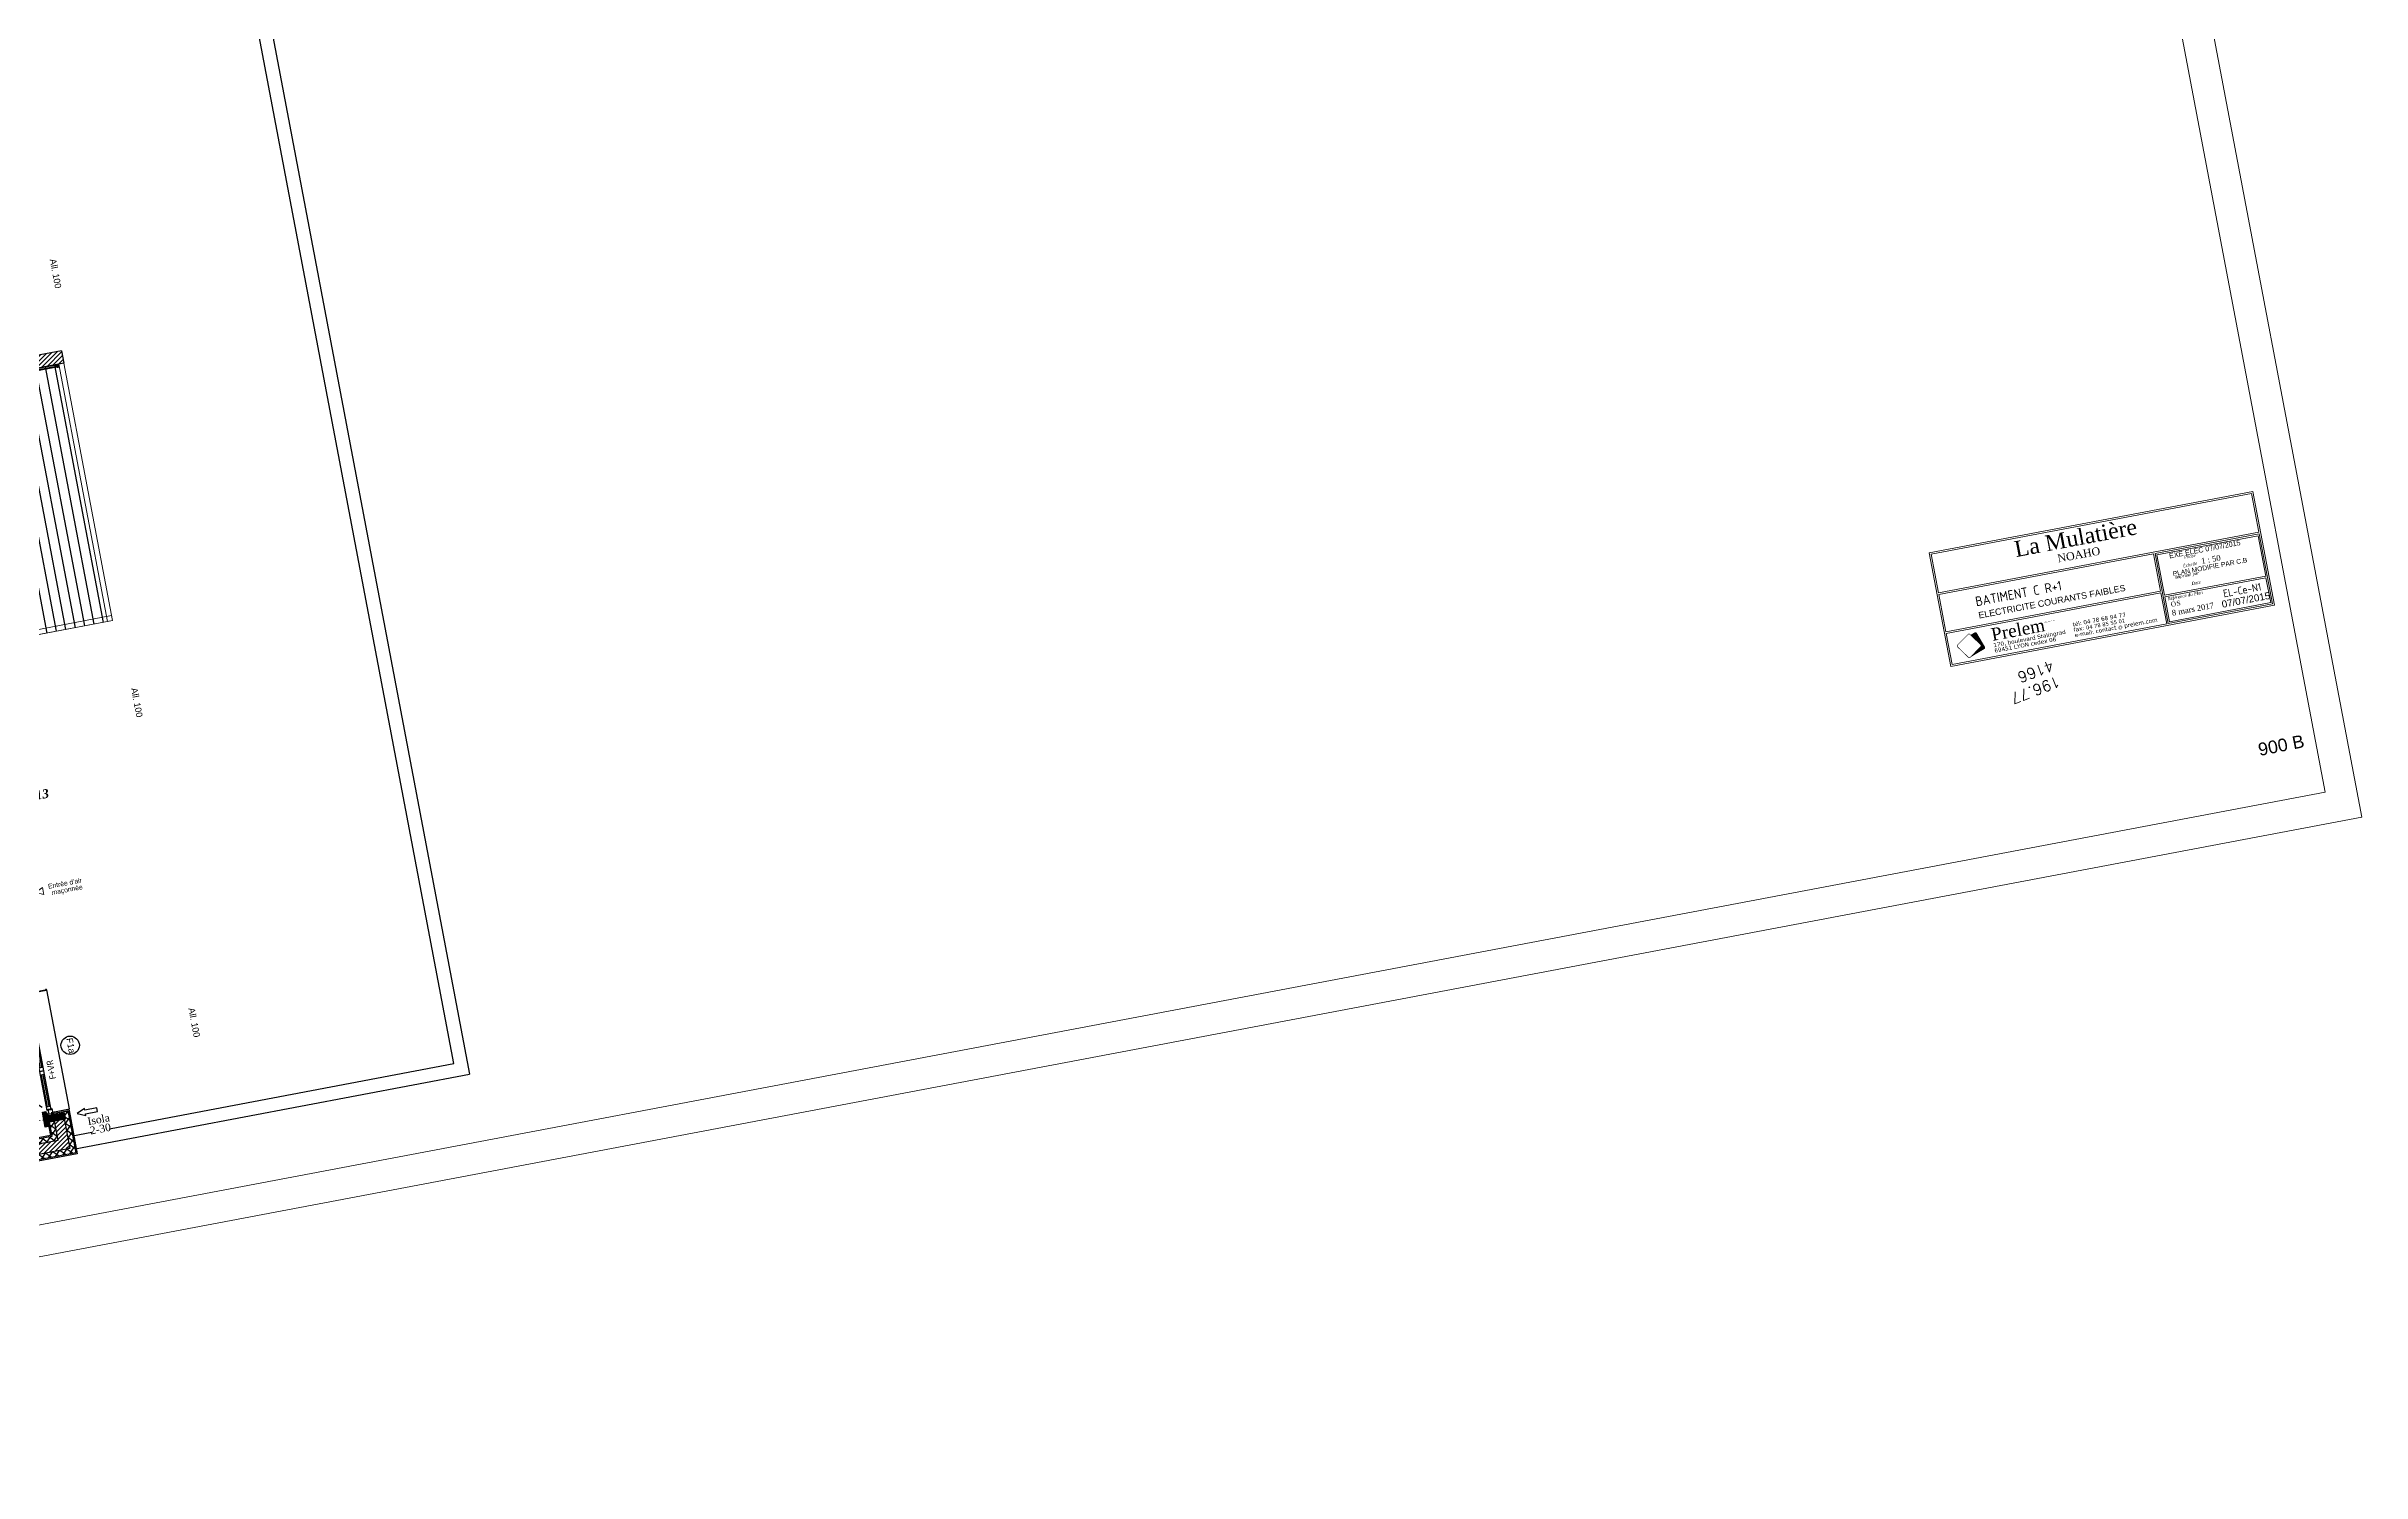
# Model space of a CAD drawing. Header units: centimetres. Extents: x 209280 to 319866, y -365283 to -277503.
# Drawn here: x 237025 to 273337, y -363899 to -341517 of the extents above; entities that cross this region are included whole.
import ezdxf
from ezdxf.enums import TextEntityAlignment as Align

# ---------------------------------------------------------------- set-up
doc = ezdxf.new("R2010")
doc.units = ezdxf.units.CM
for name, pattern in [('ACAD_ISO03W100', [30, 12, -18]), ('prelem_vmc', [0.222222, 0.111111, -0.111111]), ('prlm_eu-4', [1.574803, 0.984252, -0.19685, 0.19685, -0.19685]), ('Style de ligne -1', [0.41664, 0.20828, -0.20836])]:
    doc.linetypes.add(name, pattern=pattern)
doc.layers.get('0').update_dxf_attribs({"color": 252})
for name, color, linetype in [('3-BAT C-Niveau 1', 252, 'Continuous'), ('AEP_SSL', 252, 'Continuous'), ('Fond topo - Z_500', 252, 'Continuous'), ('prlm-EAU-EPEXT', 145, 'Continuous'), ('prlm-MOD-PB', 123, 'Continuous'), ('prlm-VMC', 93, 'Continuous')]:
    doc.layers.add(name, color=color, linetype=linetype)
for name, color, linetype, plot in [('Fond topo - N', 252, 'Continuous', False), ('Fond topo - NCACHE', 252, 'Continuous', False), ('Fond topo - ZCACHE', 252, 'Continuous', False), ('prlm-ZEROPLOT', 254, 'Continuous', False)]:
    doc.layers.add(name, color=color, linetype=linetype, plot=plot)
doc.layers.add('Fond topo - P', color=252, linetype='Continuous', lineweight=25)
doc.layers.add('prlm-ZCARTOUCHE', color=7, linetype='Continuous', lineweight=13)
doc.styles.add('Arial', font='arial.ttf')
doc.styles.add('Helvetica', font='arial.ttf')
doc.styles.add('Lucida Grande', font='')
doc.styles.add('prlm-eau-ep', font='timesbi.ttf', dxfattribs={"height": 18})
doc.styles.add('prlm-georgia', font='georgia.ttf', dxfattribs={"height": 1.8})
doc.styles.add('prlm-verdana', font='verdana.ttf', dxfattribs={"height": 0.9})
doc.styles.add('prlm-vmc', font='pala.ttf', dxfattribs={"height": 14})
doc.styles.add('SIMPLEX', font='simplex_.ttf', dxfattribs={"height": 1.25})
doc.styles.get("Standard").update_dxf_attribs({"font": 'isocp.shx', "height": 100})
doc.styles.add('Tronçons', font='arial.ttf', dxfattribs={"height": 0.25})
doc.styles.get('Lucida Grande').set_extended_font_data('Lucida Grande')
pattern_1 = [(45, (89146.82, 134700.79), (-31.2347524, 39.0434405), [])]
pattern_2 = [(45, (0, 0), (0, -1), [])]

# ---------------------------------------------------------------- blocks, each defined once
blk = doc.blocks.new('Groupe-39-1')
at = {"linetype": 'Continuous'}
for p, q in [((14252.5, -45062.8), (14665.2, -44984.6)), ((14665.2, -44984.6), (14835.5, -45884.1)), ((14648.5, -45009.2), (14256.4, -45083.4)), ((14932.3, -46507.7), (14648.5, -45009.2)), ((15445.3, -49218.1), (14978.6, -46753.3)), ((15124.7, -47412), (15469.9, -49234.8)), ((14847.2, -49331.4), (15445.3, -49218.1)), ((14851.8, -49351.9), (15469.9, -49234.8))]:
    blk.add_line(p, q, dxfattribs=at)
blk = doc.blocks.new('Groupe-187-1')
at = {"linetype": 'Continuous'}
for p, q in [((14671.7, -48149.8), (14748.2, -48553.7)), ((14686.5, -48147), (14762.9, -48550.9)), ((14701.2, -48144.2), (14777.7, -48548.1)), ((14715.9, -48141.5), (14792.4, -48545.3)), ((14730.7, -48138.7), (14807.2, -48542.5)), ((14745.4, -48135.9), (14821.9, -48539.7)), ((14760.2, -48133.1), (14836.6, -48536.9)), ((14774.9, -48130.3), (14851.4, -48534.1)), ((14789.6, -48127.5), (14866.1, -48531.3)), ((14804.4, -48124.7), (14880.8, -48528.5)), ((14819.1, -48121.9), (14895.6, -48525.8)), ((14642.3, -48155.4), (14718.7, -48559.2)), ((14657, -48152.6), (14733.5, -48556.5))]:
    blk.add_line(p, q, dxfattribs=at)
at = {"linetype": 'Continuous', "lineweight": 18, "flags": 128}
for points in [[(14833.8, -48119.1), (14910.3, -48522.9), (14704, -48562), (14627.5, -48158.2)], [(14833.8, -48119.1), (14910.3, -48523), (14902.5, -48524.5), (14826, -48120.6)], [(14908.8, -48515.1), (14910.3, -48523), (14708.3, -48561.2), (14706.8, -48553.4)]]:
    blk.add_lwpolyline(points, close=True, dxfattribs=at)
blk = doc.blocks.new('Groupe-203-1')
at = {"linetype": 'Continuous'}
blk.add_circle((14843.8, -49189.3), 14.4, dxfattribs=at)
at = {"insert": (14847.5, -49176.9), "char_height": 10.09, "attachment_point": 1, "rotation": 280.7236, "line_spacing_factor": 0.834288, "style": 'Helvetica'}
blk.add_mtext('F1a', dxfattribs=at)
blk = doc.blocks.new('FENETRE TYPE 1')
at = {"linetype": 'Style de ligne -1', "ltscale": 50.8}
for p, q in [((48.2, 60.2), (4, 16)), ((84.7, 60), (128.7, 16))]:
    blk.add_line(p, q, dxfattribs=at)
at = {"linetype": 'Continuous'}
blk.add_line((0, 16), (0, 14), dxfattribs=at)
at = {"linetype": 'Continuous', "lineweight": 25, "flags": 128}
for points in [[(-2, 18), (0, 18), (0, 14)], [(0, 8), (0, -18), (-2, -18)], [(192, 18), (190, 18), (190, 14)], [(190, 7.7), (190, -18), (192, -18)]]:
    blk.add_lwpolyline(points, dxfattribs=at)
at = {"linetype": 'Continuous', "flags": 128}
for points in [[(-2, 14), (6, 14), (6, 8), (-2, 8)], [(4, 16), (10, 16), (10, 10), (4, 10)], [(10, 16), (60.5, 16), (60.5, 14.5), (10, 14.5)], [(10, 11.5), (60.5, 11.5), (60.5, 10), (10, 10)], [(60.5, 16), (66.5, 16), (66.5, 10), (60.5, 10)], [(66.5, 16), (72.5, 16), (72.5, 10), (66.5, 10)], [(72.5, 16), (123, 16), (123, 14.5), (72.5, 14.5)], [(72.5, 11.5), (123, 11.5), (123, 10), (72.5, 10)], [(122.7, 16), (128.7, 16), (128.7, 10), (122.7, 10)], [(126.7, 14), (132.7, 14), (132.7, 7.7), (126.7, 7.7)], [(132.7, 14), (184, 14), (184, 12.5), (132.7, 12.5)], [(132.7, 9.2), (184, 9.2), (184, 7.7), (132.7, 7.7)], [(184, 14), (192.3, 14), (192.3, 7.7), (184, 7.7)], [(184, 13.7), (190, 13.7), (190, 7.7), (184, 7.7)]]:
    blk.add_lwpolyline(points, close=True, dxfattribs=at)
blk.add_lwpolyline([(0, 10), (0, -19), (190, -19), (190, 10)], dxfattribs=at)
at = {"linetype": 'Style de ligne -1', "ltscale": 50.8}
for centre, radius, start, end in [((4, 16), 62.5, 360, 45), ((128.7, 16), 62.2, 136.6392, 180)]:
    blk.add_arc(centre, radius, start, end, dxfattribs=at)
at = {"insert": (50.4, 2.8), "char_height": 10.16, "attachment_point": 1, "line_spacing_factor": 0.978845, "style": 'Lucida Grande'}
blk.add_mtext('F+VR ', dxfattribs=at)
blk = doc.blocks.new('Groupe-307-1')
at = {"linetype": 'Continuous'}
h = blk.add_hatch(dxfattribs=at)
h.set_pattern_fill('BOIS 45', color=256, style=0, pattern_type=2)
h.set_pattern_definition(pattern_2)
h.paths.add_polyline_path([(14725.3, -48142.4), (14720.4, -48143.4), (14719.9, -48140.7), (14724.8, -48139.8)])
h = blk.add_hatch(dxfattribs=at)
h.set_pattern_fill('BOIS 45', color=256, style=0, pattern_type=2)
h.set_pattern_definition(pattern_2)
h.paths.add_polyline_path([(14784.3, -48131.3), (14779.3, -48132.2), (14778.8, -48129.5), (14783.8, -48128.6)])
h = blk.add_hatch(dxfattribs=at)
h.set_pattern_fill('BOIS 45', color=256, style=0, pattern_type=2)
h.set_pattern_definition(pattern_2)
h.paths.add_polyline_path([(14825.2, -48123.5), (14820.3, -48124.4), (14819.8, -48121.8), (14824.7, -48120.9)])
h = blk.add_hatch(dxfattribs=at)
h.set_pattern_fill('BOIS 45', color=256, style=0, pattern_type=2)
h.set_pattern_definition(pattern_2)
h.paths.add_polyline_path([(14607.4, -48164.8), (14602.5, -48165.7), (14602, -48163), (14606.9, -48162.1)])
h = blk.add_hatch(dxfattribs=at)
h.set_pattern_fill('BOIS 45', color=256, style=0, pattern_type=2)
h.set_pattern_definition(pattern_2)
h.paths.add_polyline_path([(14666.4, -48153.6), (14661.4, -48154.5), (14660.9, -48151.9), (14665.8, -48150.9)])
at = {"linetype": 'Continuous', "flags": 128}
for points in [[(14602, -48163), (14824.7, -48120.9), (14825.2, -48123.5), (14602.5, -48165.7)], [(14825.2, -48123.5), (14825.4, -48124.5), (14602.7, -48166.7), (14602.5, -48165.7)], [(14725.3, -48142.4), (14720.4, -48143.4), (14719.9, -48140.7), (14724.8, -48139.8)], [(14784.3, -48131.3), (14779.3, -48132.2), (14778.8, -48129.5), (14783.8, -48128.6)], [(14825.2, -48123.5), (14820.3, -48124.4), (14819.8, -48121.8), (14824.7, -48120.9)], [(14607.4, -48164.8), (14602.5, -48165.7), (14602, -48163), (14606.9, -48162.1)], [(14666.4, -48153.6), (14661.4, -48154.5), (14660.9, -48151.9), (14665.8, -48150.9)]]:
    blk.add_lwpolyline(points, close=True, dxfattribs=at)
blk = doc.blocks.new('MTC 125-H3')
at = {"linetype": 'prlm_eu-4', "lineweight": 18, "ltscale": 50.8}
for q in [(0, 25.6), (0, 19.7)]:
    blk.add_line((0, -23.6), q, dxfattribs=at)
at = {"linetype": 'Continuous', "lineweight": 18, "flags": 128}
blk.add_lwpolyline([(3.1, 42.2), (-3.1, 42.2), (-5.6, 42.2), (0, 29.7), (5.6, 42.2)], close=True, dxfattribs=at)
at = {"linetype": 'Continuous', "flags": 128}
blk.add_lwpolyline([(-26.8, 18), (26.8, 18), (26.8, -18), (-26.8, -18)], close=True, dxfattribs=at)
at = {"linetype": 'prelem_vmc', "ltscale": 50.8, "flags": 128}
blk.add_lwpolyline([(-26.8, 18), (26.8, 18), (26.8, -18), (-26.8, -18)], close=True, dxfattribs=at)
at = {"insert": (-9.5, 77.8), "char_height": 7.565, "attachment_point": 2, "rotation": 90, "line_spacing_factor": 0.834288, "style": 'Helvetica'}
blk.add_mtext("Entrée d'air\\P maçonnée", dxfattribs=at)
blk = doc.blocks.new('xi.EA-Ma')
at = {"layer": 'prlm-MOD-PB'}
blk.add_hatch(color=0, dxfattribs=at).paths.add_polyline_path([(-4.7, 0), (-4.7, -28), (4.6, -28), (4.6, 0)])
at = {"layer": 'prlm-VMC', "linetype": 'ByBlock'}
blk.add_hatch(color=0, dxfattribs=at).paths.add_polyline_path([(-12, 5.6), (12, 5.6), (12, 0), (-12, 0)])
at = {"layer": 'prlm-MOD-PB', "color": 0, "linetype": 'ByBlock', "lineweight": -2, "flags": 128}
blk.add_lwpolyline([(-4.7, 0), (-4.7, -28), (4.6, -28), (4.6, 0)], close=True, dxfattribs=at)
at = {"layer": 'prlm-VMC', "color": 0, "linetype": 'ByBlock', "flags": 128}
for points in [[(-12, 5.6), (12, 5.6), (12, 0), (-12, 0)], [(-3.1, -60.2), (-3.1, -79.5), (3.1, -79.5), (3.1, -60.2), (5.6, -60.2), (0, -47.7), (-5.6, -60.2)]]:
    blk.add_lwpolyline(points, close=True, dxfattribs=at)
at = {"layer": 'prlm-ZEROPLOT', "color": 250, "linetype": 'ACAD_ISO03W100', "lineweight": 0, "ltscale": 0.2}
blk.add_lwpolyline([(0, 5.6), (0, 65.6)], dxfattribs=at)
blk = doc.blocks.new('PTOPO')
at = {"layer": 'Fond topo - NCACHE', "style": 'SIMPLEX'}
blk.add_attdef('MAT', text='', height=0.34, dxfattribs=at).set_placement((0.1, -0.1), align=Align.TOP_LEFT)
at = {"layer": 'Fond topo - ZCACHE', "style": 'SIMPLEX'}
blk.add_attdef('ALT', (0.1, 0.1), '', height=0.34, dxfattribs=at)
blk = doc.blocks.new('cartouche_BET')
at = {"layer": 'prlm-ZCARTOUCHE'}
blk.add_hatch(color=0, dxfattribs=at).paths.add_polyline_path([(10.04, 4.46), (10.1, 4.2), (10.05, 4), (6.22, 1.23), (11.06, 3), (11.21, 3.19), (11.22, 3.55), (9.47, 8.4), (9.27, 8.56), (9, 8.61), (7.57, 8.07), (7.5, 8.04)])
at = {"layer": 'prlm-ZCARTOUCHE', "color": 0}
blk.add_lwpolyline([(0, 10), (0, 0), (69, 0), (69, 10)], close=True, dxfattribs=at)
for points, const_width in [([(6.81, 8.43), (2.83, 5.7), (2.72, 5.42), (2.76, 5.14), (5.55, 1.19), (5.8, 1.08), (6.22, 1.23), (10.05, 4), (10.1, 4.2), (10.04, 4.46), (7.22, 8.43), (6.98, 8.51), (6.81, 8.43)], 0.18), ([(6.22, 1.23), (11.06, 3), (11.21, 3.19), (11.22, 3.55), (9.47, 8.4), (9.27, 8.56), (9, 8.61), (7.57, 8.07), (7.5, 8.04)], 0.09)]:
    blk.add_lwpolyline(points, dxfattribs=dict(at, const_width=const_width))
at = {"layer": 'prlm-ZCARTOUCHE', "color": 0, "attachment_point": 4, "line_spacing_factor": 0.8, "style": 'prlm-verdana'}
for s, insert, char_height, width in [('{\\fGeorgia|b0|i0|c0|p18;Prelem}', (13.95, 6.89), 4, 47.6343), ('170, boulevard Stalingrad   ^J69451 LYON cedex 06', (13.98, 2.64), 1.3, 47.6343), ('tél: 04 78 68 94 77\\Pfax: {\\H0.92308x;04 78 85 55 01}   \\Pe-mail: contact {\\H0.7692x;@} prelem.com', (39.77, 3.41), 1.3, 31.0691)]:
    blk.add_mtext(s, dxfattribs=dict(at, insert=insert, char_height=char_height, width=width))
blk = doc.blocks.new('$CTfon')
at = {"color": 0}
blk.add_wipeout([(-104.48, 36.98), (0.47, 36.98), (0.47, -0.48), (-104.48, -0.48)], dxfattribs=at).dxf.layer = 'prlm-ZCARTOUCHE'
at = {"layer": 'prlm-ZCARTOUCHE', "color": 0}
for points in [[(-104, 36.5), (0, 36.5), (0, 0), (-104, 0)], [(-103.5, 36), (-0.5, 36), (-0.5, 23.5), (-103.5, 23.5)], [(-103.5, 23), (-34.5, 23), (-34.5, 11), (-103.5, 11)], [(-34, 23), (-0.5, 23), (-0.5, 0.5), (-34, 0.5)], [(-1, 9.5), (-33.5, 9.5), (-33.5, 22.5), (-1, 22.5)], [(-1, 1), (-33.5, 1), (-33.5, 9), (-1, 9)]]:
    blk.add_lwpolyline(points, close=True, dxfattribs=at)
blk.add_blockref('cartouche_BET', (-103.5, 0.5), dxfattribs=at)
at = {"layer": 'prlm-ZCARTOUCHE', "color": 0, "linetype": 'ByBlock', "ltscale": 20, "char_height": 1, "attachment_point": 6}
for s, insert, width in [('{\\fGeorgia|b0|i1|c0|p18;Imprimé par}', (-21.49, 14.31), 11), ('{\\fGeorgia|b0|i1|c0|p18;Échelle}', (-21.49, 17.5), 11), ('{\\fGeorgia|b0|i1|c0|p18;Phase}', (-21.49, 20.13), 11), ('{\\fGeorgia|b0|i1|c0|p18;Référence du Plan}', (-21.49, 8.04), 12.8598), ('{\\fGeorgia|b0|i1|c0|p18;Date}', (-21.49, 11.51), 11)]:
    blk.add_mtext(s, dxfattribs=dict(at, insert=insert, width=width))
blk = doc.blocks.new('$CTaff')
at = {"layer": 'prlm-ZCARTOUCHE', "color": 0, "linetype": 'ByBlock', "lineweight": -2, "style": 'prlm-georgia', "flags": 8}
blk.add_attdef('CTAFF', text='', height=5, dxfattribs=at).set_placement((-52.46, 32.05), align=Align.MIDDLE_CENTER)
blk = doc.blocks.new('$CTcli')
at = {"layer": 'prlm-ZCARTOUCHE', "color": 0, "linetype": 'ByBlock', "lineweight": -2, "style": 'prlm-georgia', "flags": 8}
blk.add_attdef('CTCLI', text='', height=2.5, dxfattribs=at).set_placement((-52.46, 26.66), align=Align.MIDDLE_CENTER)
blk = doc.blocks.new('$CTsca')
at = {"layer": 'prlm-ZCARTOUCHE', "color": 0, "style": 'prlm-georgia', "flags": 8}
blk.add_attdef('CTSCA', (-18.77, 17.04), '', height=1.8, dxfattribs=at)

msp = doc.modelspace()

# ---------------------------------------------------------------- hatches: boundary and pattern name
at = {"layer": '3-BAT C-Niveau 1', "linetype": 'Continuous'}
h = msp.add_hatch(dxfattribs=at)
h.set_pattern_fill('MURS MACONNERIE-2', color=256, scale=10, style=0, pattern_type=2)
h.set_pattern_definition(pattern_1)
h.paths.add_polyline_path([(237299.378, -346490.489), (237262.164, -346293.982), (235097.062, -346704.006), (235134.276, -346900.513)])
h = msp.add_hatch(dxfattribs=at)
h.set_pattern_fill('02_ISOLANT', color=256, scale=10, angle=-79.2764053, style=0, pattern_type=2)
h.set_pattern_definition([(325.723595, (88960.93, 134700.79), (45.054865, 66.106423), []), (55.723595, (88960.93, 134700.79), (66.106423, -45.054865), [])])
h.paths.add_polyline_path([(237126.753, -358261.274), (237048.15, -358276.16), (237113.731, -358622.454), (237207.22, -358686.171)])
h = msp.add_hatch(dxfattribs=at)
h.set_pattern_fill('MURS MACONNERIE-2', color=256, scale=10, style=0, pattern_type=2)
h.set_pattern_definition(pattern_1)
h.paths.add_polyline_path([(237283.959, -358231.503), (237126.753, -358261.274), (237207.22, -358686.171), (237394.197, -358813.606)])
h = msp.add_hatch(dxfattribs=at)
h.set_pattern_fill('02_ISOLANT', color=256, scale=10, angle=-79.2764053, style=0, pattern_type=2)
h.set_pattern_definition([(325.723595, (88960.93, 134700.79), (45.054865, 66.106423), []), (55.723595, (88960.93, 134700.79), (66.106423, -45.054865), [])])
h.paths.add_polyline_path([(237362.562, -358216.617), (237283.959, -358231.503), (237394.197, -358813.606), (237487.685, -358877.323)])
h = msp.add_hatch(dxfattribs=at)
h.set_pattern_fill('02_ISOLANT', color=256, scale=10, angle=-169.2764053, style=0, pattern_type=2)
h.set_pattern_definition([(235.723595, (88960.93, 134700.79), (66.106423, -45.054865), []), (325.723595, (88960.93, 134700.79), (-45.054865, -66.106423), [])])
h.paths.add_polyline_path([(237207.22, -358686.171), (237113.731, -358622.454), (233319.602, -359340.98), (233334.488, -359419.583)])
h = msp.add_hatch(dxfattribs=at)
h.set_pattern_fill('MURS MACONNERIE-2', color=256, scale=10, style=0, pattern_type=2)
h.set_pattern_definition(pattern_1)
h.paths.add_polyline_path([(237394.197, -358813.606), (237207.22, -358686.171), (233334.488, -359419.583), (233364.259, -359576.789)])
h = msp.add_hatch(dxfattribs=at)
h.set_pattern_fill('02_ISOLANT', color=256, scale=10, angle=-169.2764053, style=0, pattern_type=2)
h.set_pattern_definition([(235.723595, (88960.93, 134700.79), (66.106423, -45.054865), []), (325.723595, (88960.93, 134700.79), (-45.054865, -66.106423), [])])
h.paths.add_polyline_path([(237487.685, -358877.323), (237394.197, -358813.606), (233364.259, -359576.789), (233379.145, -359655.392)])

# ---------------------------------------------------------------- linework, layer by layer
for p, q in [((237262.164, -346293.982), (235097.062, -346704.006)), ((237262.164, -346293.982), (235097.062, -346704.006)), ((237262.164, -346293.982), (237299.378, -346490.489)), ((237299.378, -346490.489), (235134.276, -346900.513)), ((237028.5, -358279.881), (237090.359, -358606.525)), ((237048.15, -358276.16), (237113.731, -358622.454)), ((237283.959, -358231.503), (237394.197, -358813.606)), ((237362.562, -358216.617), (237487.685, -358877.323)), ((237382.213, -358212.896), (237511.058, -358893.252)), ((237090.359, -358606.525), (233315.881, -359321.33)), ((237113.731, -358622.454), (233319.602, -359340.98)), ((237394.197, -358813.606), (233364.259, -359576.789)), ((237487.685, -358877.323), (233379.145, -359655.392)), ((237511.058, -358893.252), (233382.866, -359675.043))]:
    msp.add_line(p, q, dxfattribs=at)
at = {"layer": '3-BAT C-Niveau 1', "linetype": 'Continuous', "lineweight": 18}
msp.add_line((237299.378, -346490.489), (235134.276, -346900.513), dxfattribs=at)
at = {"layer": '3-BAT C-Niveau 1', "linetype": 'Continuous', "lineweight": 25}
for p, q in [((237028.5, -358279.881), (237382.213, -358212.896)), ((237028.5, -358279.881), (237090.359, -358606.525)), ((237126.753, -358261.274), (237207.22, -358686.171)), ((237283.959, -358231.503), (237394.197, -358813.606)), ((237382.213, -358212.896), (237511.058, -358893.252)), ((237090.359, -358606.525), (233315.881, -359321.33)), ((237207.22, -358686.171), (233334.488, -359419.583)), ((237394.197, -358813.606), (233364.259, -359576.789)), ((237511.058, -358893.252), (233382.866, -359675.043))]:
    msp.add_line(p, q, dxfattribs=at)
at = {"layer": '3-BAT C-Niveau 1', "linetype": 'Continuous', "flags": 128}
msp.add_lwpolyline([(237217.907, -346549.738), (237209.896, -346507.435), (237187.297, -346511.715), (237187.67, -346513.68), (237208.303, -346509.773), (237215.57, -346548.145), (237194.936, -346552.052), (237195.309, -346554.017)], close=True, dxfattribs=at)

# ---------------------------------------------------------------- block references
at = {"layer": '3-BAT C-Niveau 1', "xscale": 10, "yscale": 10, "zscale": 10}
for name in ['Groupe-39-1', 'Groupe-307-1', 'Groupe-187-1', 'Groupe-203-1']:
    msp.add_blockref(name, (88960.928, 134700.79), dxfattribs=at)
for name, p, rotation in [('MTC 125-H3', (236562.211, -354851.298), 280.7235947438905), ('FENETRE TYPE 1', (237201.635, -358226.738), 100.7235947438886)]:
    msp.add_blockref(name, p, dxfattribs=dict(at, rotation=rotation))
at = {"layer": 'Fond topo - P', "ltscale": 2}
ref = msp.add_blockref('PTOPO', (268593.659, -351332.847), dxfattribs=dict(at, xscale=499.9999999999994, yscale=499.9999999999994, zscale=499.9999999999994, rotation=200.7892219420549))
ref.add_attrib('MAT', '4166', dxfattribs={"layer": 'Fond topo - N', "color": 0, "ltscale": 2, "height": 170, "rotation": 200.7892219, "style": 'SIMPLEX'}).set_placement((268529.168, -351303.849), align=Align.TOP_LEFT)
ref.add_attrib('ALT', '196.77', (268564.661, -351397.338), dxfattribs={"layer": 'Fond topo - Z_500', "color": 0, "ltscale": 2, "height": 170, "rotation": 200.7892219, "style": 'SIMPLEX'})
at = {"layer": 'prlm-VMC', "xscale": 10, "yscale": 10, "zscale": 10, "rotation": 100.7235947442581}
msp.add_blockref('xi.EA-Ma', (237041.789, -358350.049), dxfattribs=at)

# ---------------------------------------------------------------- texts
at = {"layer": '3-BAT C-Niveau 1', "char_height": 100.5363, "attachment_point": 1, "rotation": 280.7235947, "line_spacing_factor": 0.834288, "style": 'Helvetica'}
for insert in [(237176.505, -344844.101), (238451.093, -351574.474), (239351.009, -356595.132)]:
    msp.add_mtext('All. 100', dxfattribs=dict(at, insert=insert))
at = {"layer": 'AEP_SSL', "style": 'Tronçons'}
msp.add_text('900 B', height=200, rotation=11.1623782, dxfattribs=at).set_placement((271735.689, -352653.316))
at = {"layer": 'prlm-EAU-EPEXT', "insert": (236509.804, -353030.48), "char_height": 140, "attachment_point": 1, "rotation": 10.7236014, "style": 'prlm-eau-ep'}
msp.add_mtext_dynamic_manual_height_columns('EP CO13', width=91.58378, gutter_width=75, heights=[0], dxfattribs=at)
at = {"layer": 'prlm-ZCARTOUCHE', "style": 'Arial'}
msp.add_text('PB-CO-90', height=120, rotation=10.7236014, dxfattribs=at).set_placement((270023.959, -350509.888))

# ---------------------------------------------------------------- next in the draw order: block references
at = {"layer": 'prlm-ZCARTOUCHE', "xscale": 49.67655796179311, "yscale": 49.67655796179311, "zscale": 49.67655796179311, "rotation": 10.72360141139323}
msp.add_blockref('$CTfon', (271968.531, -350284.958), dxfattribs=at)

# ---------------------------------------------------------------- next in the draw order: texts
at = {"layer": 'prlm-VMC', "linetype": 'ByBlock', "lineweight": -2, "insert": (237833.592, -358296.329), "char_height": 120, "width": 236.73962, "attachment_point": 2, "rotation": 10.7236014, "line_spacing_factor": 0.75, "style": 'prlm-vmc', "bg_fill": 3, "box_fill_scale": 1.1, "bg_fill_color": 256, "bg_fill_transparency": 0}
msp.add_mtext('Isola\\P2-30', dxfattribs=at)

# ---------------------------------------------------------------- next in the draw order: linework, layer by layer
at = {"layer": 'prlm-ZCARTOUCHE'}
for points in [[(209280.042, -312512.145), (263605.967, -302223.976), (273337.484, -353610.543), (219011.559, -363898.712)], [(209739.049, -312824.69), (263196.531, -302700.986), (272763.726, -353219.861), (219306.244, -363343.566)]]:
    msp.add_lwpolyline(points, close=True, dxfattribs=at)

# ---------------------------------------------------------------- next in the draw order: block references
at = {"layer": 'prlm-ZCARTOUCHE', "xscale": 49.67655796179311, "yscale": 49.67655796179311, "zscale": 49.67655796179311, "rotation": 10.72360141139323}
for name, p, values in [('$CTaff', (271707.803, -350309.253), {'CTAFF': 'La Mulatière'}), ('$CTcli', (271707.803, -350309.253), {'CTCLI': 'NOAHO'}), ('$CTsca', (271903.256, -350297.558), {'CTSCA': '1 : 50'})]:
    msp.add_blockref(name, p, dxfattribs=at).add_auto_attribs(values)

# ---------------------------------------------------------------- next in the draw order: texts
at = {"layer": 'prlm-ZCARTOUCHE', "color": 1, "lineweight": 25, "style": 'Arial'}
for s, height, p in [('EXE ELEC 07/07/2015', 80, (270324.832, -349553.602)), ('07/07/2015', 110, (271153.858, -350328.928))]:
    msp.add_text(s, height=height, rotation=10.7236014, dxfattribs=at).set_placement(p)
at = {"layer": 'prlm-ZCARTOUCHE', "color": 1, "ltscale": 25, "style": 'Arial'}
msp.add_text('PLAN MODIFIE PAR C.B', height=75, rotation=10.7236014, dxfattribs=at).set_placement((270381.793, -349832.285))
at = {"layer": 'prlm-ZCARTOUCHE', "lineweight": 30}
msp.add_text('BATIMENT C R+1', height=150, rotation=10.7236014, dxfattribs=at).set_placement((267294.262, -350305.177))
at = {"layer": 'prlm-ZCARTOUCHE', "color": 1, "lineweight": 30, "ltscale": 25, "style": 'Arial'}
msp.add_text('ELECTRICITE COURANTS FAIBLES', height=100, rotation=10.7236014, dxfattribs=at).set_placement((267337.223, -350496.734))
at = {"layer": 'prlm-ZCARTOUCHE'}
for s, height, p in [('EL-Ce-N1', 120, (271177.843, -350165.59)), ('BATIMENT C R+1', 15, (268365.563, -350561.714))]:
    msp.add_text(s, height=height, rotation=10.7236014, dxfattribs=at).set_placement(p)
at = {"layer": 'prlm-ZCARTOUCHE', "attachment_point": 1, "rotation": 10.7236014, "style": 'prlm-georgia'}
for s, insert, char_height in [('{\\T1.1;OS}', (270337.583, -350239.211), 74.5148), ('8 mars 2017', (270352.346, -350366.532), 89.4178)]:
    msp.add_mtext(s, dxfattribs=dict(at, insert=insert, char_height=char_height))

doc.saveas('drawing.dxf')
